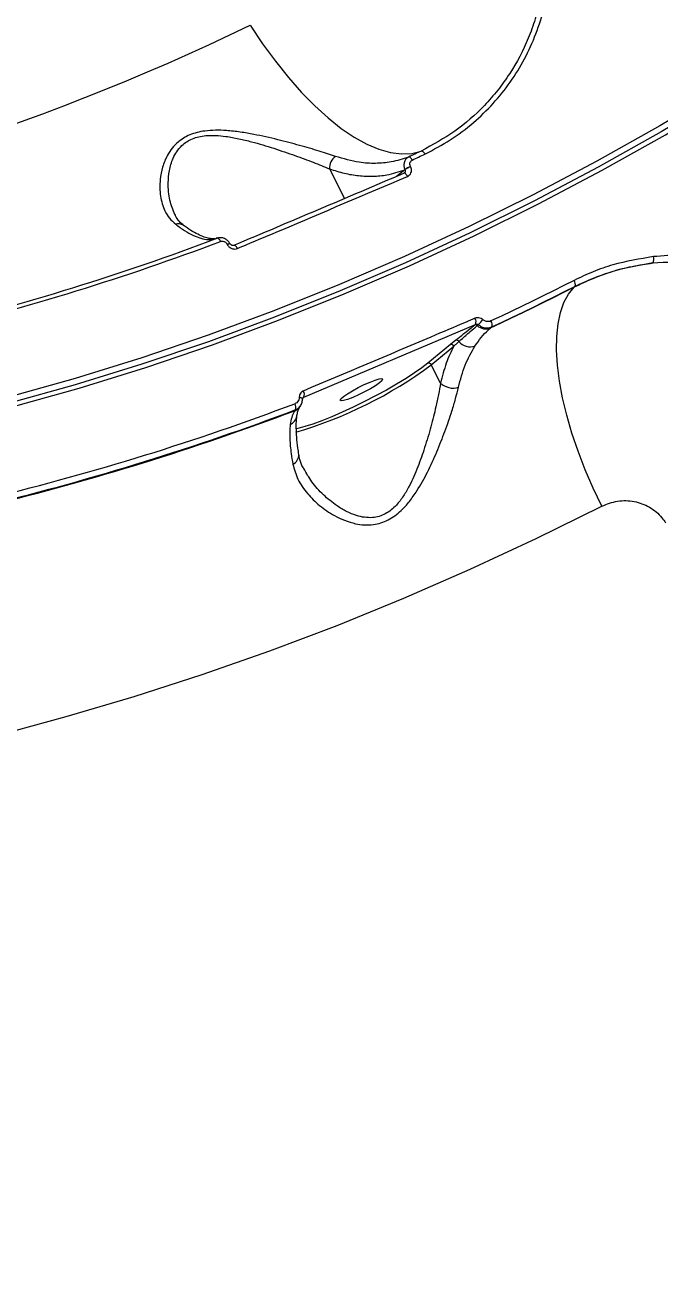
# Model space of a CAD drawing. Header units: millimetres. Extents: x -5238 to 5144, y -3542 to 5092.
# Drawn here: x 2100 to 2220, y 182.1 to 421.2 of the extents above; entities that cross this region are included whole.
import ezdxf

# ---------------------------------------------------------------- set-up
doc = ezdxf.new("R2010")
doc.units = ezdxf.units.MM
for name, color, linetype in [('DIKOM_ОБЪЕКТ', 7, 'Continuous'), ('DIKOM_РАЗМЕР_ЗОНА', 7, 'Continuous'), ('DIKOM_РАЗМЕР_ОБЪЕКТА', 7, 'Continuous')]:
    doc.layers.add(name, color=color, linetype=linetype)
doc.styles.add('style1', font='arial.ttf', dxfattribs={"width": 0.8})
doc.dimstyles.new('1-50', dxfattribs={"dimtxt": 300, "dimasz": 200, "dimexe": 100, "dimexo": 0, "dimgap": 100, "dimtad": 1, "dimtxsty": 'style1', "dimcen": 200, "dimclrd": 7, "dimclre": 7, "dimclrt": 7, "dimadec": 1, "dimazin": 2, "dimtfac": 1, "dimtmove": 0, "dimatfit": 2, "dimfxl": 0, "dimlwd": 25, "dimlwe": 18, "dimarcsym": 0})

# ---------------------------------------------------------------- blocks, each defined once
blk = doc.blocks.new('*D0')
at = {"layer": 'Defpoints', "color": 0, "transparency": 16777216}
for p in [(2469.51, 3229.24), (-4251.52, -643.28), (-419.57, -643.28)]:
    blk.add_point(p, dxfattribs=at)
at = {"layer": 'DIKOM_РАЗМЕР_ОБЪЕКТА', "color": 7, "lineweight": 18, "transparency": 16777216}
for p, q in [((2469.51, 3229.24), (-4351.52, 3229.24)), ((-419.57, -643.28), (-4351.52, -643.28))]:
    blk.add_line(p, q, dxfattribs=at)
at = {"layer": 'DIKOM_РАЗМЕР_ОБЪЕКТА', "color": 7, "lineweight": 25, "transparency": 16777216}
blk.add_line((-4251.52, 3029.24), (-4251.52, -443.28), dxfattribs=at)
at = {"layer": 'DIKOM_РАЗМЕР_ОБЪЕКТА', "color": 7, "transparency": 16777216}
for points in [[(-4284.86, 3029.24), (-4218.19, 3029.24), (-4251.52, 3229.24)], [(-4284.86, -443.28), (-4218.19, -443.28), (-4251.52, -643.28)]]:
    blk.add_solid(points, dxfattribs=at)
at = {"layer": 'DIKOM_РАЗМЕР_ОБЪЕКТА', "color": 7, "transparency": 16777216, "insert": (-4504.8, 1292.98), "char_height": 300, "attachment_point": 5, "rotation": 90, "style": 'style1'}
blk.add_mtext('3900', dxfattribs=at)
blk = doc.blocks.new('*D1')
at = {"layer": 'Defpoints', "color": 0, "transparency": 16777216}
for p in [(-4787.63, 5091.56), (3144.22, 5091.56), (-2554.16, -2403.28)]:
    blk.add_point(p, dxfattribs=at)
at = {"layer": 'DIKOM_РАЗМЕР_ЗОНА', "color": 7, "lineweight": 18, "transparency": 16777216}
for p, q in [((3144.22, 5091.56), (-4887.63, 5091.56)), ((-2554.16, -2403.28), (-4887.63, -2403.28))]:
    blk.add_line(p, q, dxfattribs=at)
at = {"layer": 'DIKOM_РАЗМЕР_ЗОНА', "color": 7, "lineweight": 25, "transparency": 16777216}
blk.add_line((-4787.63, -2203.28), (-4787.63, 4891.56), dxfattribs=at)
at = {"layer": 'DIKOM_РАЗМЕР_ЗОНА', "color": 7, "transparency": 16777216}
for points in [[(-4820.97, 4891.56), (-4754.3, 4891.56), (-4787.63, 5091.56)], [(-4820.97, -2203.28), (-4754.3, -2203.28), (-4787.63, -2403.28)]]:
    blk.add_solid(points, dxfattribs=at)
at = {"layer": 'DIKOM_РАЗМЕР_ЗОНА', "color": 7, "transparency": 16777216, "insert": (-5040.81, 1344.14), "char_height": 300, "attachment_point": 5, "rotation": 90, "style": 'style1'}
blk.add_mtext('7500', dxfattribs=at)
blk = doc.blocks.new('*D2')
at = {"layer": 'Defpoints', "color": 0, "transparency": 16777216}
for p in [(5144.22, 2720.02), (-4054.16, -903.28), (5144.22, -3441.88)]:
    blk.add_point(p, dxfattribs=at)
at = {"layer": 'DIKOM_РАЗМЕР_ЗОНА', "color": 7, "lineweight": 18, "transparency": 16777216}
for p, q in [((5144.22, 2720.02), (5144.22, -3541.88)), ((-4054.16, -903.28), (-4054.16, -3541.88))]:
    blk.add_line(p, q, dxfattribs=at)
at = {"layer": 'DIKOM_РАЗМЕР_ЗОНА', "color": 7, "lineweight": 25, "transparency": 16777216}
blk.add_line((-3854.16, -3441.88), (4944.22, -3441.88), dxfattribs=at)
at = {"layer": 'DIKOM_РАЗМЕР_ЗОНА', "color": 7, "transparency": 16777216}
for points in [[(-3854.16, -3408.54), (-3854.16, -3475.21), (-4054.16, -3441.88)], [(4944.22, -3408.54), (4944.22, -3475.21), (5144.22, -3441.88)]]:
    blk.add_solid(points, dxfattribs=at)
at = {"layer": 'DIKOM_РАЗМЕР_ЗОНА', "color": 7, "transparency": 16777216, "insert": (545.03, -3188.7), "char_height": 300, "attachment_point": 5, "style": 'style1'}
blk.add_mtext('9200', dxfattribs=at)
blk = doc.blocks.new('*D3')
at = {"layer": 'Defpoints', "color": 0, "transparency": 16777216}
for p in [(3889.93, 2956), (-2405.68, -161.05), (3889.93, -2949.28)]:
    blk.add_point(p, dxfattribs=at)
at = {"layer": 'DIKOM_РАЗМЕР_ОБЪЕКТА', "color": 7, "lineweight": 18, "transparency": 16777216}
for p, q in [((3889.93, 2956), (3889.93, -3049.28)), ((-2405.68, -161.05), (-2405.68, -3049.28))]:
    blk.add_line(p, q, dxfattribs=at)
at = {"layer": 'DIKOM_РАЗМЕР_ОБЪЕКТА', "color": 7, "lineweight": 25, "transparency": 16777216}
blk.add_line((-2205.68, -2949.28), (3689.93, -2949.28), dxfattribs=at)
at = {"layer": 'DIKOM_РАЗМЕР_ОБЪЕКТА', "color": 7, "transparency": 16777216}
for points in [[(-2205.68, -2915.95), (-2205.68, -2982.61), (-2405.68, -2949.28)], [(3689.93, -2915.95), (3689.93, -2982.61), (3889.93, -2949.28)]]:
    blk.add_solid(points, dxfattribs=at)
at = {"layer": 'DIKOM_РАЗМЕР_ОБЪЕКТА', "color": 7, "transparency": 16777216, "insert": (742.13, -2696.01), "char_height": 300, "attachment_point": 5, "style": 'style1'}
blk.add_mtext('6300', dxfattribs=at)

msp = doc.modelspace()

# ---------------------------------------------------------------- linework, layer by layer
at = {"layer": 'DIKOM_ОБЪЕКТ', "color": 7, "linetype": 'Continuous', "lineweight": 15}
for p, q in [((2157.551, 394.015), (2160.395, 388.402)), ((2171.821, 393.827), (2170.286, 392.614)), ((2171.608, 393.191), (2171.559, 393.156)), ((2171.669, 393.232), (2171.604, 393.199)), ((2171.809, 393.851), (2171.821, 393.827)), ((2172.882, 394.461), (2172.87, 394.484)), ((2128.335, 385.277), (2128.299, 385.381)), ((2129.91, 383.325), (2129.872, 383.353)), ((2136.269, 380.954), (2136.121, 380.916)), ((2138.16, 379.766), (2138.172, 379.742)), ((2203.992, 371.791), (2203.821, 371.61)), ((2152.666, 350.816), (2185.175, 364.596)), ((2185.175, 364.596), (2185.02, 364.468)), ((2185.498, 364.363), (2185.717, 364.543)), ((2187.952, 363.863), (2188.232, 364.097)), ((2181.465, 361.582), (2180.451, 360.762)), ((2180.451, 360.762), (2176.176, 357.241)), ((2176.794, 356.956), (2181.069, 360.477)), ((2178.564, 353.461), (2176.794, 356.956)), ((2152.028, 349.165), (2152.101, 349.284)), ((2152.43, 350.434), (2152.647, 350.787)), ((2152.647, 350.787), (2152.666, 350.816)), ((2151.05, 348.407), (2150.951, 348.247)), ((2151.362, 347.283), (2151.369, 347.331))]:
    msp.add_line(p, q, dxfattribs=at)
at = {"layer": 'DIKOM_ОБЪЕКТ', "color": 7, "linetype": 'Continuous', "lineweight": 15, "flags": 128}
for points in [[(2142.543, 421.198), (2144.883, 417.706), (2147.296, 414.409), (2149.761, 411.334), (2152.26, 408.503), (2154.774, 405.94), (2157.282, 403.664), (2159.766, 401.693), (2162.205, 400.042), (2164.581, 398.724), (2166.876, 397.75), (2169.071, 397.126), (2171.15, 396.859), (2173.096, 396.949), (2174.894, 397.396)], [(2243.466, 416.494), (2231.813, 409.157), (2220.03, 402.146), (2208.124, 395.464), (2196.103, 389.117), (2183.976, 383.109), (2171.749, 377.443), (2159.432, 372.124), (2147.031, 367.154), (2134.556, 362.537), (2122.015, 358.277), (2109.415, 354.375), (2096.765, 350.835), (2084.073, 347.658), (2071.347, 344.847), (2058.597, 342.404), (2045.829, 340.33), (2033.053, 338.627), (2020.278, 337.296), (2007.51, 336.337), (1994.759, 335.751), (1982.033, 335.539)], [(2243.781, 415.403), (2232.1, 408.049), (2220.289, 401.02), (2208.355, 394.323), (2196.305, 387.961), (2184.149, 381.938), (2171.893, 376.259), (2159.546, 370.926), (2147.116, 365.945), (2134.612, 361.317), (2122.04, 357.047), (2109.41, 353.136), (2096.73, 349.587), (2084.008, 346.403), (2071.252, 343.585), (2058.471, 341.136), (2045.673, 339.057), (2032.867, 337.35), (2020.061, 336.016), (2007.263, 335.055), (1994.482, 334.467), (1981.726, 334.255)], [(1982.387, 333.655), (1995.151, 333.868), (2007.94, 334.455), (2020.746, 335.417), (2033.56, 336.752), (2046.375, 338.461), (2059.181, 340.541), (2071.97, 342.991), (2084.734, 345.81), (2097.464, 348.997), (2110.152, 352.548), (2122.79, 356.461), (2135.37, 360.735), (2147.882, 365.365), (2160.32, 370.35), (2172.675, 375.685), (2184.938, 381.368), (2197.102, 387.395), (2209.159, 393.761), (2221.101, 400.463), (2232.92, 407.495), (2244.608, 414.855)], [(2174.894, 397.396), (2174.595, 397.253), (2174.296, 397.11), (2173.997, 396.968), (2173.698, 396.826), (2173.399, 396.684), (2173.1, 396.542), (2172.8, 396.401), (2172.501, 396.26)], [(2174.894, 397.396), (2174.966, 397.407), (2175.047, 397.391), (2175.135, 397.35), (2175.229, 397.285), (2175.325, 397.197), (2175.42, 397.088), (2175.513, 396.963), (2175.6, 396.824)], [(2173.205, 395.687), (2173.119, 395.826), (2173.027, 395.952), (2172.932, 396.06), (2172.836, 396.149), (2172.743, 396.214), (2172.654, 396.255), (2172.573, 396.271), (2172.501, 396.26)], [(2173.205, 395.687), (2173.504, 395.828), (2173.804, 395.97), (2174.103, 396.111), (2174.403, 396.253), (2174.702, 396.396), (2175.001, 396.538), (2175.3, 396.681), (2175.6, 396.824)], [(2172.303, 392.607), (2172.21, 392.767), (2172.11, 392.909), (2172.006, 393.028), (2171.902, 393.119), (2171.801, 393.179), (2171.709, 393.205), (2171.627, 393.198), (2171.608, 393.191)], [(2136.924, 380.302), (2136.847, 380.445), (2136.762, 380.574), (2136.673, 380.685), (2136.582, 380.775), (2136.491, 380.842), (2136.403, 380.883), (2136.321, 380.898), (2136.246, 380.886)], [(2138.16, 379.766), (2138.298, 379.819), (2138.422, 379.861), (2138.528, 379.889), (2138.614, 379.903), (2138.676, 379.902), (2138.713, 379.887), (2138.72, 379.877)], [(2138.172, 379.742), (2138.31, 379.796), (2138.434, 379.837), (2138.541, 379.865), (2138.626, 379.879), (2138.689, 379.878), (2138.726, 379.863), (2138.733, 379.853)], [(2140.114, 378.957), (2140.02, 379.117), (2139.918, 379.258), (2139.811, 379.376), (2139.703, 379.465), (2139.598, 379.523), (2139.501, 379.548), (2139.413, 379.538), (2139.399, 379.533)], [(2203.821, 371.61), (2201.847, 370.61), (2199.869, 369.62), (2197.89, 368.638), (2195.907, 367.666), (2193.922, 366.702), (2191.935, 365.746), (2189.944, 364.8), (2187.952, 363.863)], [(2203.815, 372.913), (2201.859, 371.923), (2199.9, 370.942), (2197.938, 369.969), (2195.974, 369.005), (2194.007, 368.05), (2192.037, 367.103), (2190.065, 366.165), (2188.091, 365.236)], [(2188.232, 364.097), (2190.211, 365.028), (2192.187, 365.968), (2194.161, 366.917), (2196.133, 367.875), (2198.101, 368.841), (2200.067, 369.816), (2202.031, 370.799), (2203.992, 371.791)], [(2209.069, 330.186), (2207.419, 333.625), (2205.916, 337.096), (2204.576, 340.568), (2203.409, 344.01), (2202.427, 347.389), (2201.638, 350.676), (2201.051, 353.839), (2200.669, 356.851), (2200.497, 359.683), (2200.536, 362.311), (2200.786, 364.709), (2201.245, 366.856), (2201.908, 368.733), (2202.769, 370.322), (2203.821, 371.61)], [(2176.176, 357.241), (2175.038, 356.362), (2173.649, 355.392), (2172.039, 354.353), (2170.243, 353.268), (2168.302, 352.159), (2166.257, 351.052), (2164.153, 349.97), (2162.037, 348.937), (2159.954, 347.977), (2157.951, 347.109), (2156.07, 346.353), (2154.354, 345.726), (2152.84, 345.241), (2151.561, 344.908), (2151.178, 344.83)], [(2165.225, 353.686), (2166.192, 354.055), (2166.947, 354.275), (2167.429, 354.328), (2167.598, 354.211), (2167.441, 353.932), (2166.971, 353.515), (2166.226, 352.992), (2165.265, 352.407), (2164.168, 351.807), (2163.023, 351.24), (2161.922, 350.753), (2160.955, 350.384), (2160.2, 350.164), (2159.718, 350.111), (2159.549, 350.228), (2159.706, 350.507), (2160.176, 350.924), (2160.921, 351.447), (2161.882, 352.032), (2162.979, 352.632), (2164.124, 353.199), (2165.225, 353.686)], [(2151.805, 350.789), (2151.957, 350.766), (2152.094, 350.736), (2152.213, 350.7), (2152.31, 350.658), (2152.382, 350.611), (2152.428, 350.562), (2152.446, 350.512), (2152.435, 350.461)], [(2029.653, 274.628), (2042.706, 276.387), (2055.75, 278.492), (2068.779, 280.943), (2081.786, 283.738), (2094.763, 286.876), (2107.704, 290.354), (2120.601, 294.172), (2133.448, 298.326), (2146.237, 302.815), (2158.961, 307.636), (2171.613, 312.787), (2184.186, 318.264), (2196.674, 324.065), (2209.069, 330.186)]]:
    msp.add_lwpolyline(points, dxfattribs=at)
at = {"layer": 'DIKOM_ОБЪЕКТ', "color": 7, "linetype": 'Continuous', "lineweight": 15}
for centre, radius, start, end in [((1943.672, 833.365), 457.637, 278.65405, 295.75731), ((2160.028, 394.267), 2.49, 122.15911, 185.79964), ((2174.62, 390.348), 4.492, 112.93043, 128.74495), ((2174.635, 390.319), 4.498, 112.93942, 128.73121), ((2128.965, 381.989), 1.638, 56.34628, 109.05654), ((1969.534, 821.743), 471.326, 283.69694, 290.7144), ((1970.088, 821.486), 471.675, 283.6971, 290.7144), ((2217.313, 376.95), 1.59, 332.16976, 16.85046), ((2202.893, 372.193), 1.17, 339.92877, 37.96332), ((2185.172, 364.02), 0.473, 46.38411, 108.67784), ((2184.055, 365.067), 1.215, 337.20868, 34.25233), ((2187.123, 366.069), 2.356, 226.38681, 290.58246), ((2179.69, 370.761), 8.66, 314.1041, 322.45795), ((2187.137, 364.539), 1.181, 338.01176, 36.14304), ((2181.606, 361.102), 0.5, 31.44065, 106.35132), ((2184.199, 363.165), 2.818, 219.75495, 287.7853), ((2180.598, 360.268), 0.515, 23.91168, 106.59767), ((2128.472, 421.841), 80.902, 286.28528, 306.67632), ((2176.323, 356.747), 0.515, 23.91932, 106.59003), ((2151.601, 351.32), 1.178, 334.67184, 34.18429), ((2180.905, 355.953), 3.419, 226.7864, 287.6292), ((1975.704, 813.985), 496.384, 283.73249, 290.67887), ((2150.048, 350.397), 2.331, 292.79021, 328.12129), ((2149.966, 348.942), 1.208, 333.76181, 31.94791), ((2152.856, 350.347), 0.487, 115.4624, 146.60975), ((1975.042, 813.918), 497.788, 283.71706, 290.69432), ((1975.358, 813.888), 497.534, 283.73279, 290.67861), ((2149.163, 347.659), 2.231, 294.63123, 350.28558), ((2149.789, 339.901), 1.935, 294.67772, 2.6534)]:
    msp.add_arc(centre, radius, start, end, dxfattribs=at)
for points, knots in [([(1928.98, 662.216), (1929.225, 662.278), (1932.35, 663.066), (1938.952, 663.54), (1948.892, 663.555), (1959.597, 662.292), (1970.956, 659.882), (1982.744, 656.334), (1994.903, 651.701), (2007.379, 646.039), (2020.374, 639.257), (2033.864, 631.331), (2047.813, 622.26), (2061.916, 612.245), (2076.118, 601.343), (2090.368, 589.627), (2104.898, 576.907), (2119.667, 563.185), (2134.63, 548.485), (2148.829, 533.78), (2162.223, 519.246), (2174.793, 505.033), (2187.318, 490.295), (2199.762, 475.065), (2211.991, 459.508), (2223.947, 443.703), (2234.405, 429.384), (2240.844, 420.224), (2243.466, 416.494)], [0, 0, 0, 0, 0.0035461, 0.0451912, 0.0868043, 0.129626, 0.1724826, 0.2153046, 0.2569179, 0.2985632, 0.3401766, 0.3829987, 0.4258557, 0.4686776, 0.5102912, 0.5519366, 0.5935499, 0.636372, 0.6792288, 0.722051, 0.758268, 0.7945271, 0.8307861, 0.867389, 0.9039916, 0.9396728, 0.9754346, 1, 1, 1, 1]), ([(2243.963, 416.868), (2243.07, 418.152), (2239.974, 422.608), (2234.59, 430.143), (2227.83, 439.453), (2221.016, 448.627), (2214.169, 457.652), (2207.287, 466.528), (2200.368, 475.26), (2193.41, 483.851), (2186.41, 492.303), (2179.366, 500.619), (2172.277, 508.801), (2165.141, 516.851), (2157.954, 524.772), (2150.723, 532.556), (2143.473, 540.179), (2136.232, 547.608), (2129.021, 554.821), (2121.842, 561.817), (2114.694, 568.598), (2107.573, 575.168), (2100.477, 581.529), (2093.403, 587.683), (2086.351, 593.632), (2079.318, 599.377), (2072.302, 604.919), (2065.304, 610.257), (2058.341, 615.378), (2051.443, 620.259), (2044.634, 624.883), (2037.922, 629.244), (2031.303, 633.345), (2024.775, 637.189), (2018.335, 640.777), (2011.981, 644.11), (2005.712, 647.19), (1999.526, 650.016), (1993.421, 652.59), (1987.395, 654.91), (1981.462, 656.972), (1975.641, 658.769), (1969.957, 660.29), (1964.421, 661.534), (1959.031, 662.501), (1953.785, 663.191), (1948.682, 663.607), (1943.721, 663.747), (1938.895, 663.619), (1934.225, 663.188), (1931.015, 662.768), (1929.407, 662.413), (1929.261, 662.381)], [0, 0, 0, 0, 0.0084251, 0.0292333, 0.0500477, 0.0707635, 0.0913836, 0.1119317, 0.1324313, 0.1529057, 0.1733786, 0.1938685, 0.2143959, 0.2349841, 0.2556564, 0.2764361, 0.2972622, 0.3180169, 0.338669, 0.3592425, 0.3797608, 0.4002475, 0.4207261, 0.4412174, 0.4617397, 0.4823162, 0.5029702, 0.5237254, 0.5445648, 0.565375, 0.5860702, 0.6066809, 0.6272298, 0.647741, 0.6682376, 0.6887428, 0.7092723, 0.7298495, 0.7504969, 0.7712378, 0.7920825, 0.8129239, 0.8336672, 0.8543149, 0.8748886, 0.8954098, 0.9158997, 0.9363787, 0.9568671, 0.9773792, 0.9979349, 1, 1, 1, 1]), ([(2392.182, -15.483), (2392.853, -13.566), (2394.662, -8.4), (2396.959, 0.815), (2398.867, 12.357), (2399.975, 24.923), (2400.259, 38.494), (2399.693, 53.05), (2398.292, 68.27), (2396.079, 84.087), (2393.097, 100.421), (2389.296, 117.538), (2384.655, 135.412), (2379.169, 153.997), (2372.959, 172.885), (2366.064, 192.002), (2358.537, 211.275), (2350.253, 231.016), (2341.211, 251.177), (2331.423, 271.696), (2321.227, 291.88), (2310.694, 311.66), (2299.901, 330.979), (2288.546, 350.39), (2276.642, 369.833), (2264.217, 389.245), (2251.369, 408.462), (2238.129, 427.42), (2224.537, 446.059), (2210.545, 464.436), (2196.186, 482.473), (2181.5, 500.097), (2166.812, 516.922), (2152.172, 532.907), (2137.629, 548.035), (2122.945, 562.549), (2108.165, 576.376), (2093.346, 589.431), (2079.669, 600.777), (2071.024, 607.408), (2067.202, 610.34)], [0, 0, 0, 0, 0.0156516, 0.0421675, 0.0687039, 0.0952199, 0.122506, 0.1498144, 0.1771006, 0.2036165, 0.230153, 0.256669, 0.2839551, 0.3112635, 0.3385497, 0.3650656, 0.391602, 0.418118, 0.4454042, 0.4727126, 0.4999988, 0.52556, 0.5511396, 0.5767008, 0.6029495, 0.629218, 0.6554666, 0.6819827, 0.7085191, 0.7350351, 0.7623214, 0.7896299, 0.8169161, 0.8434321, 0.8699685, 0.8964846, 0.9237708, 0.9510793, 0.9783655, 1, 1, 1, 1]), ([(2417.685, 70.888), (2418.001, 74.68), (2418.633, 82.267), (2418.656, 94.627), (2417.998, 107.783), (2416.563, 121.799), (2414.354, 136.624), (2411.416, 151.94), (2407.779, 167.679), (2403.483, 183.771), (2398.459, 200.478), (2392.693, 217.766), (2386.19, 235.59), (2379.089, 253.56), (2371.43, 271.614), (2363.263, 289.685), (2354.456, 308.063), (2345.015, 326.698), (2334.957, 345.529), (2324.498, 364.154), (2313.683, 382.513), (2302.565, 400.556), (2290.968, 418.567), (2278.915, 436.479), (2266.437, 454.229), (2253.799, 471.442), (2241.047, 488.071), (2228.229, 504.085), (2215.15, 519.73), (2201.844, 534.934), (2188.355, 549.637), (2175.914, 562.534), (2164.552, 573.816), (2157.717, 580.254), (2154.296, 583.476)], [0, 0, 0, 0, 0.0311784, 0.062381, 0.0935594, 0.1256442, 0.1577551, 0.1898399, 0.2210201, 0.2522244, 0.2834046, 0.3154897, 0.3476009, 0.379686, 0.410889, 0.4421158, 0.4733189, 0.5054257, 0.5375585, 0.5696654, 0.6009197, 0.6321978, 0.6634522, 0.69561, 0.727794, 0.7599519, 0.7912842, 0.8226406, 0.8539729, 0.886209, 0.9184712, 0.9507072, 0.9753305, 1, 1, 1, 1]), ([(2190.927, 459.732), (2191.914, 458.073), (2193.903, 454.731), (2196.328, 448.702), (2197.745, 442.978), (2198.311, 437.753), (2198.406, 432.53), (2197.799, 427.358), (2196.512, 422.377), (2194.777, 417.557), (2192.396, 413.025), (2189.435, 408.898), (2186.122, 405.107), (2181.439, 400.957), (2177.076, 398.583), (2174.894, 397.396)], [0, 0, 0, 0, 0.0760596, 0.1532322, 0.25829, 0.3123922, 0.3664939, 0.4715255, 0.5256145, 0.5797029, 0.6847258, 0.7388042, 0.7928831, 0.8964411, 1, 1, 1, 1]), ([(2175.6, 396.824), (2177.225, 397.678), (2180.477, 399.387), (2184.775, 402.644), (2188.568, 406.319), (2191.81, 410.369), (2194.539, 414.795), (2196.694, 419.553), (2198.264, 424.563), (2199.226, 429.756), (2199.54, 435.065), (2199.222, 440.41), (2198.286, 445.689), (2196.719, 450.819), (2194.629, 455.769), (2192.773, 458.868), (2191.847, 460.416)], [0, 0, 0, 0, 0.0751067, 0.150214, 0.2212817, 0.2925771, 0.3636453, 0.4347701, 0.5061233, 0.5772491, 0.6483398, 0.7196584, 0.790751, 0.860429, 0.9303186, 1, 1, 1, 1]), ([(2158.703, 396.375), (2157.692, 396.71), (2155.642, 397.389), (2151.897, 398.471), (2147.752, 399.567), (2143.938, 400.434), (2140.657, 401.001), (2138.228, 401.281), (2135.962, 401.361), (2133.591, 401.211), (2131.029, 400.572), (2129.008, 399.314), (2127.703, 397.935), (2126.659, 396.339), (2125.864, 394.324), (2125.37, 391.664), (2125.443, 388.785), (2126.17, 386.371), (2127.214, 384.633), (2128.023, 383.904), (2128.43, 383.538)], [0, 0, 0, 0, 0.0717894, 0.1456291, 0.2211706, 0.2985173, 0.3406374, 0.3832939, 0.416102, 0.4496121, 0.4986457, 0.5477932, 0.5804516, 0.6139711, 0.6704371, 0.7283194, 0.8119548, 0.8980735, 0.9486885, 1, 1, 1, 1]), ([(2128.299, 385.381), (2127.938, 386.257), (2127.19, 388.075), (2126.928, 390.977), (2127.173, 393.693), (2127.744, 395.698), (2128.601, 397.299), (2129.694, 398.638), (2131.502, 399.84), (2133.84, 400.353), (2136.015, 400.379), (2138.113, 400.175), (2140.392, 399.757), (2143.451, 399.006), (2147.059, 397.913), (2150.961, 396.575), (2154.561, 395.25), (2156.547, 394.43), (2157.551, 394.015)], [0, 0, 0, 0, 0.0912396, 0.1893293, 0.2527681, 0.3174409, 0.3528876, 0.389206, 0.4410993, 0.4929154, 0.5284056, 0.564928, 0.6119493, 0.6596614, 0.7457482, 0.8337223, 0.9159129, 1, 1, 1, 1]), ([(2172.501, 396.26), (2171.415, 395.902), (2169.415, 395.244), (2166.261, 394.996), (2162.774, 395.19), (2160.202, 395.939), (2158.703, 396.375)], [0, 0, 0, 0, 0.2580785, 0.4750087, 0.6940736, 1, 1, 1, 1]), ([(2172.501, 396.26), (2172.365, 396.179), (2172.062, 395.999), (2171.788, 395.601), (2171.617, 395.11), (2171.582, 394.567), (2171.694, 394.109), (2171.795, 393.881), (2171.809, 393.851)], [0, 0, 0, 0, 0.1805058, 0.4029019, 0.5309963, 0.7496107, 0.9663956, 1, 1, 1, 1]), ([(2172.87, 394.484), (2172.862, 394.499), (2172.804, 394.61), (2172.738, 394.834), (2172.748, 395.105), (2172.832, 395.351), (2172.974, 395.552), (2173.133, 395.645), (2173.205, 395.687)], [0, 0, 0, 0, 0.0340096, 0.252279, 0.4705346, 0.5979239, 0.8192977, 1, 1, 1, 1]), ([(2171.559, 393.156), (2166.161, 390.853), (2155.364, 386.244), (2144.682, 381.744), (2139.34, 379.494)], [0, 0, 0, 0, 0.4999165, 1, 1, 1, 1]), ([(2140.114, 378.957), (2140.665, 379.189), (2143.419, 380.347), (2154.093, 384.846), (2164.313, 389.201), (2172.303, 392.607)], [0, 0, 0, 0, 0.051712, 0.2585528, 1, 1, 1, 1]), ([(2157.551, 394.015), (2158.478, 393.721), (2160.332, 393.133), (2163.078, 392.684), (2165.773, 392.576), (2168.742, 392.843), (2170.683, 393.481), (2171.809, 393.851)], [0, 0, 0, 0, 0.1825591, 0.3651199, 0.5530289, 0.740941, 1, 1, 1, 1]), ([(2171.821, 393.827), (2171.837, 393.797), (2171.876, 393.717), (2171.887, 393.567), (2171.833, 393.403), (2171.752, 393.285), (2171.685, 393.242), (2171.669, 393.232)], [0, 0, 0, 0, 0.1524939, 0.3950581, 0.6493104, 0.917275, 1, 1, 1, 1]), ([(2172.303, 392.607), (2172.44, 392.683), (2172.714, 392.837), (2172.978, 393.232), (2173.086, 393.693), (2173.038, 394.122), (2172.926, 394.366), (2172.882, 394.461)], [0, 0, 0, 0, 0.2182397, 0.4367489, 0.653012, 0.865757, 1, 1, 1, 1]), ([(2129.926, 383.348), (2129.713, 383.516), (2129.167, 383.948), (2128.641, 384.621), (2128.384, 385.215), (2128.311, 385.383)], [0, 0, 0, 0, 0.3144764, 0.8052384, 1, 1, 1, 1]), ([(2128.43, 383.538), (2128.999, 383.118), (2130.136, 382.279), (2131.731, 381.407), (2133.23, 380.833), (2134.57, 380.608), (2135.558, 380.671), (2136.075, 380.832), (2136.246, 380.886)], [0, 0, 0, 0, 0.1827956, 0.3655933, 0.5537481, 0.741904, 0.9141909, 1, 1, 1, 1]), ([(2135.782, 380.829), (2135.778, 380.828), (2135.582, 380.776), (2135.043, 380.815), (2134.106, 380.999), (2132.968, 381.431), (2131.651, 382.15), (2130.617, 382.81), (2129.999, 383.305), (2129.897, 383.387)], [0, 0, 0, 0, 0.0043003, 0.1971344, 0.3814506, 0.5766149, 0.769165, 0.9618067, 1, 1, 1, 1]), ([(2138.708, 379.815), (2138.603, 379.992), (2138.383, 380.365), (2137.925, 380.72), (2137.407, 380.949), (2136.848, 381.046), (2136.448, 380.939), (2136.246, 380.886)], [0, 0, 0, 0, 0.2044344, 0.4300671, 0.5634009, 0.780286, 1, 1, 1, 1]), ([(2136.924, 380.302), (2136.926, 380.303), (2137.02, 380.337), (2137.221, 380.375), (2137.495, 380.33), (2137.756, 380.215), (2137.99, 380.037), (2138.105, 379.854), (2138.16, 379.766)], [0, 0, 0, 0, 0.0043738, 0.2198382, 0.435587, 0.5682423, 0.7938064, 1, 1, 1, 1]), ([(2138.172, 379.742), (2138.226, 379.652), (2138.364, 379.419), (2138.701, 379.112), (2139.162, 378.893), (2139.662, 378.821), (2139.963, 378.912), (2140.114, 378.957)], [0, 0, 0, 0, 0.1342506, 0.3469532, 0.5632436, 0.7817544, 1, 1, 1, 1]), ([(2138.737, 379.845), (2138.733, 379.853), (2138.727, 379.864), (2138.722, 379.875), (2138.72, 379.878)], [0, 0, 0, 0, 0.7854119, 1, 1, 1, 1]), ([(2139.398, 379.534), (2139.393, 379.531), (2139.361, 379.515), (2139.269, 379.5), (2139.118, 379.525), (2138.972, 379.59), (2138.848, 379.69), (2138.766, 379.787), (2138.742, 379.841), (2138.736, 379.855)], [0, 0, 0, 0, 0.047753, 0.297623, 0.4809147, 0.6391797, 0.7981823, 0.9492729, 1, 1, 1, 1]), ([(2218.834, 377.411), (2216.252, 376.983), (2212.342, 376.334), (2207.389, 374.606), (2205.006, 373.477), (2203.815, 372.913)], [0, 0, 0, 0, 0.4927654, 0.7463805, 1, 1, 1, 1]), ([(2218.719, 376.208), (2216.161, 375.759), (2212.287, 375.078), (2207.373, 373.32), (2205.005, 372.18), (2203.821, 371.61)], [0, 0, 0, 0, 0.4927856, 0.7463907, 1, 1, 1, 1]), ([(2203.992, 371.791), (2206.292, 372.819), (2209.777, 374.375), (2214.797, 375.642), (2217.412, 376.02), (2218.719, 376.208)], [0, 0, 0, 0, 0.4928098, 0.7464024, 1, 1, 1, 1]), ([(2218.719, 376.208), (2221.328, 376.389), (2225.281, 376.664), (2230.637, 376.106), (2235.953, 375.127), (2241.176, 373.452), (2246.163, 371.132), (2250.946, 368.391), (2255.397, 365.049), (2259.385, 361.179), (2262.591, 357.549), (2264.502, 354.696), (2265.624, 353.021)], [0, 0, 0, 0, 0.1468738, 0.2225124, 0.2981487, 0.4449887, 0.5206253, 0.5962623, 0.7424205, 0.8177202, 0.8930201, 1, 1, 1, 1]), ([(2266.716, 353.665), (2265.568, 355.377), (2263.361, 358.669), (2259.415, 363.007), (2255.19, 366.8), (2250.581, 370.093), (2245.651, 372.831), (2240.475, 374.998), (2235.131, 376.572), (2229.69, 377.498), (2224.22, 377.85), (2220.628, 377.557), (2218.834, 377.411)], [0, 0, 0, 0, 0.1070819, 0.2059732, 0.3051826, 0.404077, 0.5033362, 0.6029159, 0.7021779, 0.8013468, 0.9008321, 1, 1, 1, 1]), ([(2186.556, 365.485), (2186.519, 365.514), (2186.351, 365.649), (2186.003, 365.816), (2185.51, 365.889), (2185.21, 365.797), (2185.059, 365.751)], [0, 0, 0, 0, 0.085577, 0.3893656, 0.6948147, 1, 1, 1, 1]), ([(2185.059, 365.751), (2184.502, 365.513), (2181.712, 364.322), (2170.836, 359.688), (2160.6, 355.368), (2152.575, 351.981)], [0, 0, 0, 0, 0.0512259, 0.2561271, 1, 1, 1, 1]), ([(2185.02, 364.468), (2184.714, 364.217), (2183.557, 363.266), (2182.351, 362.295), (2181.465, 361.582)], [0, 0, 0, 0, 0.2647022, 1, 1, 1, 1]), ([(2182.033, 361.363), (2182.175, 361.491), (2182.89, 362.133), (2184.038, 363.144), (2185.05, 363.989), (2185.498, 364.363)], [0, 0, 0, 0, 0.1222747, 0.6114392, 1, 1, 1, 1]), ([(2185.06, 360.482), (2185.838, 361.576), (2186.719, 362.817), (2187.822, 363.753), (2187.952, 363.863)], [0, 0, 0, 0, 0.8821403, 1, 1, 1, 1]), ([(2185.175, 364.596), (2185.231, 364.617), (2185.342, 364.657), (2185.521, 364.646), (2185.646, 364.596), (2185.704, 364.553), (2185.717, 364.543)], [0, 0, 0, 0, 0.3131494, 0.6197083, 0.9171427, 1, 1, 1, 1]), ([(2185.717, 364.543), (2185.798, 364.478), (2186.099, 364.238), (2186.702, 363.964), (2187.509, 363.857), (2187.991, 364.017), (2188.232, 364.097)], [0, 0, 0, 0, 0.1106132, 0.4063582, 0.7035175, 1, 1, 1, 1]), ([(2188.091, 365.236), (2187.943, 365.185), (2187.646, 365.083), (2187.153, 365.14), (2186.787, 365.302), (2186.606, 365.446), (2186.556, 365.485)], [0, 0, 0, 0, 0.2969372, 0.594058, 0.8895015, 1, 1, 1, 1]), ([(2181.069, 360.477), (2181.205, 360.605), (2181.519, 360.9), (2181.847, 361.196), (2182.033, 361.363)], [0, 0, 0, 0, 0.4353081, 1, 1, 1, 1]), ([(2181.069, 360.477), (2180.558, 359.435), (2179.528, 357.333), (2178.887, 354.759), (2178.564, 353.461)], [0, 0, 0, 0, 0.4960585, 1, 1, 1, 1]), ([(2181.941, 352.694), (2182.323, 354.142), (2183.096, 357.071), (2184.4, 359.336), (2185.06, 360.482)], [0, 0, 0, 0, 0.49424, 1, 1, 1, 1]), ([(2150.597, 338.143), (2150.862, 337.18), (2151.402, 335.218), (2153.245, 332.584), (2155.604, 330.248), (2158.034, 328.577), (2160.375, 327.462), (2162.284, 326.866), (2164.139, 326.603), (2166.222, 326.665), (2168.676, 327.421), (2170.945, 329.101), (2172.705, 331.066), (2174.41, 333.499), (2176.152, 336.659), (2177.888, 340.478), (2179.427, 344.393), (2180.582, 347.768), (2181.423, 350.559), (2181.767, 351.979), (2181.941, 352.694)], [0, 0, 0, 0, 0.0741122, 0.1510351, 0.2205993, 0.2917259, 0.3343342, 0.3775453, 0.4100573, 0.4432588, 0.4962523, 0.5490838, 0.5885349, 0.6289787, 0.6961142, 0.7650059, 0.8354349, 0.9076278, 0.9534374, 1, 1, 1, 1]), ([(2152.575, 351.981), (2152.539, 351.965), (2152.364, 351.885), (2152.096, 351.664), (2151.852, 351.265), (2151.821, 350.948), (2151.805, 350.789)], [0, 0, 0, 0, 0.0810128, 0.390835, 0.6951691, 1, 1, 1, 1]), ([(2178.564, 353.461), (2178.443, 352.756), (2178.198, 351.335), (2177.594, 348.586), (2176.745, 345.226), (2175.612, 341.386), (2174.288, 337.586), (2172.948, 334.493), (2171.558, 332.074), (2170.125, 330.179), (2168.171, 328.571), (2165.996, 327.956), (2164.14, 328.03), (2162.464, 328.42), (2160.713, 329.157), (2158.564, 330.44), (2156.309, 332.306), (2154.136, 334.693), (2153.154, 336.442), (2152.678, 337.288)], [0, 0, 0, 0, 0.051354, 0.1035102, 0.1827125, 0.2637573, 0.3381551, 0.4141136, 0.4560914, 0.4990387, 0.5531212, 0.6069274, 0.6407506, 0.6756195, 0.7218179, 0.7688027, 0.8464834, 0.9257547, 1, 1, 1, 1]), ([(2151.805, 350.789), (2151.789, 350.63), (2151.757, 350.313), (2151.514, 349.915), (2151.235, 349.684), (2151.043, 349.603), (2150.992, 349.581)], [0, 0, 0, 0, 0.295418, 0.5903495, 0.89007, 1, 1, 1, 1]), ([(2151.05, 348.407), (2151.137, 348.446), (2151.463, 348.59), (2151.937, 348.988), (2152.351, 349.665), (2152.407, 350.195), (2152.435, 350.461)], [0, 0, 0, 0, 0.1092352, 0.4079606, 0.7031203, 1, 1, 1, 1]), ([(2151.382, 347.331), (2151.428, 347.607), (2151.523, 348.173), (2151.838, 348.847), (2151.977, 349.072), (2152.02, 349.141)], [0, 0, 0, 0, 0.3974002, 0.8162719, 1, 1, 1, 1]), ([(2152.435, 350.461), (2152.439, 350.512), (2152.448, 350.617), (2152.522, 350.734), (2152.601, 350.793), (2152.654, 350.812), (2152.666, 350.816)], [0, 0, 0, 0, 0.2864065, 0.5896538, 0.9136275, 1, 1, 1, 1]), ([(2150.951, 348.247), (2150.912, 348.177), (2150.713, 347.819), (2150.349, 347.016), (2150.178, 346.094), (2150.093, 345.632)], [0, 0, 0, 0, 0.1088873, 0.5528119, 1, 1, 1, 1]), ([(2151.742, 339.991), (2151.677, 340.393), (2151.486, 341.562), (2151.319, 343.261), (2151.233, 345.053), (2151.261, 346.412), (2151.35, 347.042), (2151.384, 347.282)], [0, 0, 0, 0, 0.1275933, 0.371479, 0.6135686, 0.8522678, 1, 1, 1, 1]), ([(2150.093, 345.632), (2150.044, 344.764), (2149.956, 343.175), (2150.207, 340.529), (2150.488, 338.808), (2150.597, 338.143)], [0, 0, 0, 0, 0.4251215, 0.7780825, 1, 1, 1, 1]), ([(2152.654, 337.271), (2152.611, 337.343), (2152.26, 337.927), (2151.93, 338.85), (2151.796, 339.685), (2151.745, 340.007)], [0, 0, 0, 0, 0.0796734, 0.6459226, 1, 1, 1, 1]), ([(2209.069, 330.186), (2210.049, 330.573), (2211.985, 331.339), (2215.17, 331.24), (2218.123, 330.169), (2220.104, 328.548), (2220.923, 327.353), (2221.15, 327.022)], [0, 0, 0, 0, 0.2385224, 0.471336, 0.69681, 0.9159934, 1, 1, 1, 1])]:
    msp.add_open_spline(points, degree=3, knots=knots, dxfattribs=at)

# ---------------------------------------------------------------- dimensions: what is measured, and where the dimension line sits
at = {"layer": 'DIKOM_РАЗМЕР_ЗОНА'}
dim = msp.add_linear_dim(base=(-4787.635, 5091.556), p1=(-2554.164, -2403.276), p2=(3144.22, 5091.556), angle=90, text='7500', dimstyle='1-50', dxfattribs=at)
dim.commit()
dim.dimension.update_dxf_attribs({"geometry": '*D1', "text_midpoint": (-4787.635, 1344.14), "dimtype": 160})
dim = msp.add_linear_dim(base=(5144.22, -3441.876), p1=(-4054.164, -903.276), p2=(5144.22, 2720.022), text='9200', dimstyle='1-50', dxfattribs=at)
dim.commit()
dim.dimension.update_dxf_attribs({"geometry": '*D2', "text_midpoint": (545.028, -3441.876), "dimtype": 160})
at = {"layer": 'DIKOM_РАЗМЕР_ОБЪЕКТА'}
dim = msp.add_linear_dim(base=(-4251.523, -643.276), p1=(2469.506, 3229.243), p2=(-419.568, -643.276), angle=90, text='3900', dimstyle='1-50', dxfattribs=at)
dim.commit()
dim.dimension.update_dxf_attribs({"geometry": '*D0', "text_midpoint": (-4251.523, 1292.984), "dimtype": 160})
dim = msp.add_linear_dim(base=(3889.931, -2949.281), p1=(-2405.679, -161.052), p2=(3889.931, 2956.002), text='6300', dimstyle='1-50', dxfattribs=at)
dim.commit()
dim.dimension.update_dxf_attribs({"geometry": '*D3', "text_midpoint": (742.126, -2949.281), "dimtype": 160})

doc.saveas('drawing.dxf')
